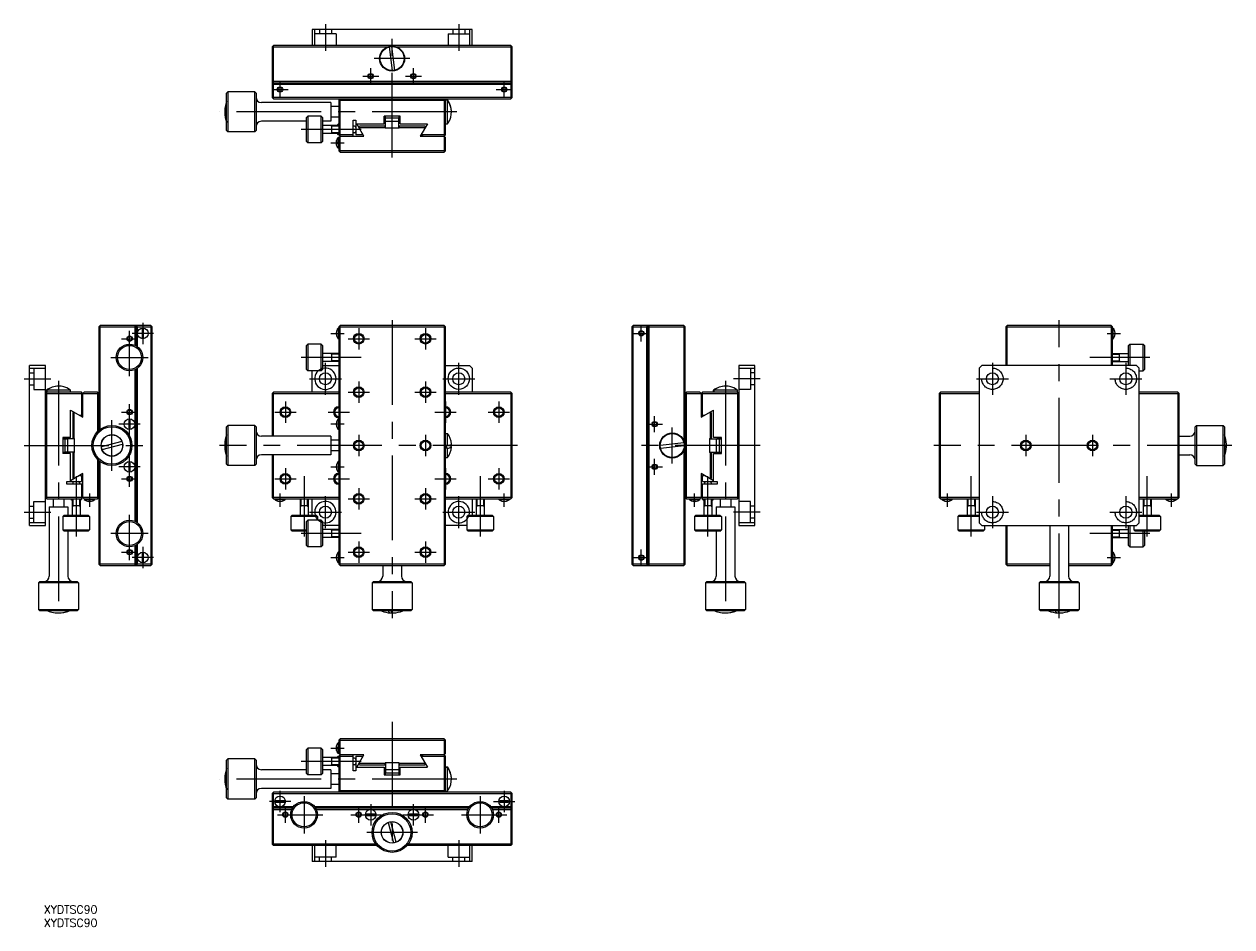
# Model space of a CAD drawing. Extents: x -138 to 315, y -25 to 314.
import ezdxf

# ---------------------------------------------------------------- set-up
doc = ezdxf.new("R2010")
doc.units = 0
doc.linetypes.add('CENTER', pattern=[50.8, 31.75, -6.35, 6.35, -6.35])
doc.linetypes.add('DASHED', pattern=[19.05, 12.7, -6.35])
doc.layers.get('0').update_dxf_attribs({"linetype": 'CONTINUOUS'})
doc.layers.add('CENTER', color=1, linetype='CENTER')
doc.styles.get("Standard").update_dxf_attribs({"font": 'txt.shx', "height": 3, "bigfont": 'bigfont.shx'})

msp = doc.modelspace()

# ---------------------------------------------------------------- linework, layer by layer
at = {"color": 7, "linetype": 'CONTINUOUS'}
for p, q in [((30, 311.8), (-30, 311.8)), ((-30, 311.8), (-30, 305.8)), ((-29, 305.8), (-29, 311.8)), ((29, 311.8), (29, 305.8)), ((30, 305.8), (30, 311.8)), ((-44.5, 305.8), (-45, 305.3)), ((-45, 305.3), (-1.65, 305.3)), ((-45, 305.3), (-45, 286.3)), ((44.5, 305.8), (-44.5, 305.8)), ((-44.5, 291.8), (-44.5, 305.8)), ((-1.04, 305.28), (0.05, 296.4)), ((1.04, 296.52), (-0.05, 305.4)), ((1.65, 305.3), (45, 305.3)), ((44.5, 305.8), (45, 305.3)), ((44.5, 305.8), (44.5, 291.8)), ((45, 286.3), (45, 305.3)), ((-45, 292.3), (-44.5, 291.8)), ((45, 292.3), (-45, 292.3)), ((-45, 291.8), (45, 291.8)), ((-44.5, 291.3), (-45, 291.8)), ((-44.5, 291.3), (44.5, 291.3)), ((-44.5, 285.8), (-44.5, 291.3)), ((44.5, 291.8), (45, 292.3)), ((44.5, 291.3), (45, 291.8)), ((44.5, 291.3), (44.5, 285.8)), ((-62, 287.9), (-61.5, 288.4)), ((-62, 273.9), (-62, 287.9)), ((-61.5, 288.4), (-61.5, 273.4)), ((-51.5, 288.4), (-61.5, 288.4)), ((-51.5, 273.4), (-51.5, 288.4)), ((-51, 287.9), (-51.5, 288.4)), ((-51, 287.9), (-51, 273.9)), ((-44.5, 285.8), (-45, 286.3)), ((45, 286.3), (-45, 286.3)), ((-44.5, 285.8), (44.5, 285.8)), ((-19.5, 285.8), (-20, 285.3)), ((-20, 285.3), (20, 285.3)), ((-20, 285.3), (-20, 272.3)), ((-19.5, 265.8), (-19.5, 285.8)), ((19.5, 285.8), (20, 285.3)), ((19.5, 285.8), (19.5, 265.8)), ((19.9, 285.4), (20.75, 285.4)), ((20, 272.3), (20, 285.3)), ((20.25, 285.4), (20.25, 285.28)), ((20.75, 285.28), (20.25, 285.28)), ((20.75, 276.4), (20.75, 285.28)), ((44.5, 285.8), (45, 286.3)), ((-23, 284.4), (-49, 284.4)), ((-23, 284.4), (-23, 277.4)), ((-20, 282.9), (-23, 282.9)), ((-32.06, 277.4), (-49, 277.4)), ((-32.06, 278.8), (-31.56, 279.3)), ((-32.06, 269.8), (-32.06, 278.8)), ((-31.56, 279.3), (-31.56, 269.3)), ((-26.56, 279.3), (-31.56, 279.3)), ((-26.56, 269.3), (-26.56, 279.3)), ((-26.06, 278.8), (-26.56, 279.3)), ((-26.06, 278.8), (-26.06, 269.8)), ((-23, 277.4), (-26.06, 277.4)), ((-20, 278.9), (-23, 278.9)), ((-20.24, 276.3), (-20.24, 275.8)), ((-20, 276.3), (-20.24, 276.3)), ((-14.56, 271.8), (-14.56, 277.8)), ((-14.56, 277.8), (-13.56, 277.8)), ((-13.56, 277.8), (-13.56, 272.3)), ((-13.21, 276.4), (-3, 276.4)), ((-10.56, 271.8), (-13.21, 276.4)), ((-3, 276.4), (-3, 279.3)), ((3, 279.3), (-3, 279.3)), ((-2.75, 277.9), (-3, 277.9)), ((-2.75, 279.3), (-2.75, 277.8)), ((-2.75, 277.8), (-2.55, 277.6)), ((-2.55, 279.3), (-2.55, 277.6)), ((-2.5, 277.6), (-2.55, 277.6)), ((-2.5, 274.9), (-2.5, 278.6)), ((2.5, 278.6), (-2.5, 278.6)), ((-2.5, 277.4), (2.5, 277.4)), ((2.5, 274.9), (2.5, 278.6)), ((2.55, 277.6), (2.5, 277.6)), ((2.55, 279.3), (2.55, 277.6)), ((2.75, 277.8), (2.55, 277.6)), ((2.75, 279.3), (2.75, 277.8)), ((3, 278.9), (2.75, 278.9)), ((3, 276.4), (3, 279.3)), ((3, 276.4), (13.21, 276.4)), ((13.21, 276.4), (10.56, 271.8)), ((20, 276.4), (20.75, 276.4)), ((-62, 273.9), (-61.5, 273.4)), ((-51.5, 273.4), (-61.5, 273.4)), ((-51, 273.9), (-51.5, 273.4)), ((-20, 275.8), (-26.06, 275.8)), ((-20, 272.8), (-26.06, 272.8)), ((-22.56, 272.8), (-22.56, 275.8)), ((-20.24, 272.8), (-20.24, 272.3)), ((-14.56, 272.3), (-20.24, 272.3)), ((-20, 272.3), (-19.5, 271.8)), ((-19.5, 271.8), (-20, 271.3)), ((-19.5, 271.8), (-10.56, 271.8)), ((-14.06, 275.55), (-14.56, 275.55)), ((-14.06, 273.05), (-14.56, 273.05)), ((-11.2, 272.3), (-13.56, 272.3)), ((-12.5, 275.17), (-12.25, 275.6)), ((-12.46, 275.1), (-2.6, 275.1)), ((-2.6, 275.6), (-12.25, 275.6)), ((-11.2, 272.92), (-11.2, 272.3)), ((-2.6, 274.9), (-2.6, 275.6)), ((-2.6, 274.9), (2.6, 274.9)), ((2.6, 275.6), (2.6, 274.9)), ((12.25, 275.6), (2.6, 275.6)), ((2.6, 275.1), (12.46, 275.1)), ((10.56, 271.8), (19.5, 271.8)), ((11.2, 272.3), (11.2, 272.92)), ((20, 272.3), (11.2, 272.3)), ((11.7, 271.8), (11.2, 272.3)), ((12.25, 275.6), (12.5, 275.17)), ((20, 272.3), (19.5, 271.8)), ((20, 271.3), (19.5, 271.8)), ((-32.06, 269.8), (-31.56, 269.3)), ((-26.56, 269.3), (-31.56, 269.3)), ((-26.06, 269.8), (-26.56, 269.3)), ((-20.5, 269.55), (-20.99, 269.55)), ((-20.99, 269.05), (-20.5, 269.05)), ((-20.5, 269.05), (-20.5, 269.55)), ((-20.24, 271.3), (-20.24, 267.3)), ((-20, 271.3), (-20.24, 271.3)), ((-20, 267.3), (-20.24, 267.3)), ((-20, 271.3), (-20, 266.3)), ((20, 266.3), (20, 271.3)), ((20, 266.3), (-20, 266.3)), ((-19.5, 265.8), (-20, 266.3)), ((-19.5, 265.8), (19.5, 265.8)), ((20, 266.3), (19.5, 265.8)), ((-109.9, 200.4), (-109.4, 200.9)), ((-109.9, 200.4), (-109.9, 161.58)), ((-109.9, 200.4), (-95.9, 200.4)), ((-109.4, 161.97), (-109.4, 200.9)), ((-90.4, 200.9), (-109.4, 200.9)), ((-95.9, 200.4), (-96.4, 200.9)), ((-96.4, 200.9), (-96.4, 193.48)), ((-95.9, 193.23), (-95.9, 200.9)), ((-95.9, 200.9), (-95.4, 200.4)), ((-95.4, 200.4), (-89.9, 200.4)), ((-95.4, 192.9), (-95.4, 200.4)), ((-93.65, 199.54), (-93.65, 196.26)), ((-93.15, 196.26), (-93.15, 199.54)), ((-90.4, 200.9), (-89.9, 200.4)), ((-90.4, 200.9), (-90.4, 110.9)), ((-89.9, 111.4), (-89.9, 200.4)), ((-20.5, 199.54), (-20.5, 199.56)), ((-20.24, 199.9), (-20.24, 195.9)), ((-20, 199.9), (-20.24, 199.9)), ((-19.5, 200.9), (-20, 200.4)), ((-20, 200.4), (20, 200.4)), ((-20, 200.4), (-20, 111.4)), ((19.5, 200.9), (-19.5, 200.9)), ((-19.5, 110.9), (-19.5, 200.9)), ((20, 200.4), (19.5, 200.9)), ((19.5, 200.9), (19.5, 110.9)), ((20, 111.4), (20, 200.4)), ((89.9, 200.4), (90.4, 200.9)), ((89.9, 200.4), (89.9, 111.4)), ((89.9, 200.4), (95.4, 200.4)), ((109.4, 200.9), (90.4, 200.9)), ((90.4, 110.9), (90.4, 200.9)), ((95.4, 200.4), (95.9, 200.9)), ((95.4, 200.4), (95.4, 111.4)), ((96.4, 200.9), (95.9, 200.4)), ((95.9, 200.9), (95.9, 110.9)), ((95.9, 200.4), (109.9, 200.4)), ((96.4, 110.9), (96.4, 200.9)), ((109.9, 200.4), (109.4, 200.9)), ((109.4, 200.9), (109.4, 157.55)), ((109.9, 111.4), (109.9, 200.4)), ((230.5, 200.9), (230, 200.4)), ((230, 200.4), (230, 185.9)), ((230, 200.4), (270, 200.4)), ((230.5, 185.9), (230.5, 200.9)), ((269.5, 200.9), (230.5, 200.9)), ((269.5, 200.9), (269.5, 185.9)), ((270, 200.4), (269.5, 200.9)), ((270, 185.9), (270, 200.4)), ((270, 199.9), (270.24, 199.9)), ((270.24, 195.9), (270.24, 199.9)), ((270.5, 199.56), (270.5, 199.54)), ((-20.5, 196.24), (-20.5, 196.26)), ((-20, 195.9), (-20.24, 195.9)), ((270, 195.9), (270.24, 195.9)), ((270.5, 196.26), (270.5, 196.24)), ((-32.06, 193.4), (-31.56, 193.9)), ((-32.06, 184.4), (-32.06, 193.4)), ((-31.56, 193.9), (-31.56, 183.9)), ((-26.56, 193.9), (-31.56, 193.9)), ((-26.56, 183.9), (-26.56, 193.9)), ((-26.06, 193.4), (-26.56, 193.9)), ((-26.06, 193.4), (-26.06, 184.4)), ((-20, 190.4), (-26.06, 190.4)), ((-22.56, 187.4), (-22.56, 190.4)), ((270, 190.4), (276.06, 190.4)), ((272.56, 190.4), (272.56, 187.4)), ((276.06, 193.4), (276.56, 193.9)), ((276.06, 185.9), (276.06, 193.4)), ((276.56, 193.9), (276.56, 185.9)), ((276.56, 193.9), (281.56, 193.9)), ((281.56, 183.9), (281.56, 193.9)), ((282.06, 193.4), (281.56, 193.9)), ((282.06, 193.4), (282.06, 184.4)), ((-129.9, 185.9), (-135.9, 185.9)), ((-135.9, 125.9), (-135.9, 185.9)), ((-129.9, 125.9), (-129.9, 185.9)), ((-20, 187.4), (-26.06, 187.4)), ((-26.06, 185.9), (-20, 185.9)), ((20, 185.9), (29, 185.9)), ((29, 185.9), (30, 184.9)), ((135.9, 185.9), (129.9, 185.9)), ((129.9, 185.9), (129.9, 125.9)), ((135.9, 125.9), (135.9, 185.9)), ((220, 184.9), (221, 185.9)), ((279, 185.9), (221, 185.9)), ((270, 187.4), (276.06, 187.4)), ((279, 185.9), (280, 184.9)), ((-135.9, 184.9), (-129.9, 184.9)), ((-96.4, 184.32), (-96.4, 127.48)), ((-95.9, 127.23), (-95.9, 184.57)), ((-95.4, 126.9), (-95.4, 184.9)), ((-32.06, 184.4), (-31.56, 183.9)), ((-26.56, 183.9), (-31.56, 183.9)), ((-30, 175.9), (-30, 183.9)), ((-26.06, 184.4), (-26.56, 183.9)), ((30, 184.9), (30, 175.9)), ((129.9, 184.9), (135.9, 184.9)), ((220, 184.9), (220, 126.9)), ((280, 126.9), (280, 184.9)), ((280, 183.9), (281.56, 183.9)), ((282.06, 184.4), (281.56, 183.9)), ((-129.5, 175.8), (-129.5, 176.65)), ((-120.5, 176.65), (-129.38, 176.65)), ((-129.38, 176.65), (-129.38, 176.15)), ((-120.5, 175.9), (-120.5, 176.65)), ((120.5, 175.9), (120.5, 176.65)), ((129.5, 176.65), (120.62, 176.65)), ((120.62, 176.65), (120.62, 176.15)), ((129.5, 175.8), (129.5, 176.65)), ((-129.9, 175.4), (-129.4, 175.9)), ((-129.9, 175.4), (-115.9, 175.4)), ((-129.5, 176.15), (-129.38, 176.15)), ((-129.4, 135.9), (-129.4, 175.9)), ((-116.4, 175.9), (-129.4, 175.9)), ((-116.4, 175.9), (-116.4, 167.1)), ((-116.4, 175.9), (-115.9, 175.4)), ((-115.4, 175.9), (-115.9, 175.4)), ((-115.9, 175.4), (-109.9, 175.4)), ((-115.9, 166.46), (-115.9, 175.4)), ((-110.4, 175.9), (-115.4, 175.9)), ((-110.4, 175.9), (-110.4, 161.1)), ((-109.9, 175.4), (-110.4, 175.9)), ((-44.5, 175.9), (-45, 175.4)), ((-45, 175.4), (-45, 159.4)), ((-45, 175.4), (-20, 175.4)), ((-44.5, 159.4), (-44.5, 175.9)), ((-20, 175.9), (-44.5, 175.9)), ((44.5, 175.9), (20, 175.9)), ((20, 175.4), (45, 175.4)), ((45, 175.4), (44.5, 175.9)), ((44.5, 175.9), (44.5, 135.9)), ((45, 136.4), (45, 175.4)), ((109.9, 175.4), (110.4, 175.9)), ((109.9, 175.4), (129.9, 175.4)), ((110.4, 135.9), (110.4, 175.9)), ((115.4, 175.9), (110.4, 175.9)), ((115.4, 175.9), (115.9, 175.4)), ((115.9, 175.4), (116.4, 175.9)), ((115.9, 175.4), (115.9, 166.46)), ((129.4, 175.9), (116.4, 175.9)), ((116.4, 167.1), (116.4, 175.9)), ((120.5, 176.15), (120.62, 176.15)), ((129.4, 175.9), (129.4, 135.9)), ((129.4, 175.9), (129.9, 175.4)), ((205.5, 175.9), (205, 175.4)), ((205, 175.4), (205, 136.4)), ((205, 175.4), (220, 175.4)), ((205.5, 135.9), (205.5, 175.9)), ((220, 175.9), (205.5, 175.9)), ((294.5, 175.9), (280, 175.9)), ((280, 175.4), (295, 175.4)), ((295, 175.4), (294.5, 175.9)), ((294.5, 175.9), (294.5, 135.9)), ((295, 136.4), (295, 175.4)), ((-120.5, 158.9), (-120.5, 169.11)), ((-120.5, 169.11), (-115.9, 166.46)), ((-119.7, 168.15), (-119.27, 168.4)), ((-119.7, 168.15), (-119.7, 158.5)), ((-119.2, 158.5), (-119.2, 168.36)), ((-115.9, 167.6), (-116.4, 167.1)), ((115.9, 166.46), (120.5, 169.11)), ((115.9, 167.6), (116.4, 167.1)), ((119.2, 168.36), (119.2, 158.5)), ((119.7, 168.15), (119.27, 168.4)), ((119.7, 158.5), (119.7, 168.15)), ((120.5, 158.9), (120.5, 169.11)), ((-116.4, 167.1), (-117.02, 167.1)), ((-98.65, 165.54), (-98.65, 162.26)), ((-98.15, 162.26), (-98.15, 165.54)), ((-62, 162.9), (-61.5, 163.4)), ((-61.5, 163.4), (-61.5, 148.4)), ((-51.5, 163.4), (-61.5, 163.4)), ((-51.5, 148.4), (-51.5, 163.4)), ((-51, 162.9), (-51.5, 163.4)), ((-20.5, 165.54), (-20.5, 165.56)), ((-20.24, 165.9), (-20.24, 161.9)), ((-20, 165.9), (-20.24, 165.9)), ((117.02, 167.1), (116.4, 167.1)), ((301, 162.9), (301.5, 163.4)), ((301.5, 163.4), (301.5, 148.4)), ((301.5, 163.4), (311.5, 163.4)), ((311.5, 148.4), (311.5, 163.4)), ((312, 162.9), (311.5, 163.4)), ((-123.4, 158.9), (-123.4, 152.9)), ((-120.5, 158.9), (-123.4, 158.9)), ((-123.4, 158.65), (-121.9, 158.65)), ((-123.4, 158.45), (-121.7, 158.45)), ((-123, 158.9), (-123, 158.65)), ((-121.9, 158.65), (-121.7, 158.45)), ((-121.7, 158.45), (-121.7, 158.4)), ((-119.7, 158.5), (-119, 158.5)), ((-119, 153.3), (-119, 158.5)), ((-62, 148.9), (-62, 162.9)), ((-51, 162.9), (-51, 148.9)), ((-23, 159.4), (-49, 159.4)), ((-23, 159.4), (-23, 152.4)), ((-20.5, 162.24), (-20.5, 162.26)), ((-20, 161.9), (-20.24, 161.9)), ((20, 160.4), (20.75, 160.4)), ((20.75, 155.85), (20.75, 160.4)), ((119, 158.5), (119.7, 158.5)), ((119, 158.5), (119, 153.3)), ((123.4, 158.9), (120.5, 158.9)), ((121.9, 158.65), (121.7, 158.45)), ((121.7, 158.45), (123.4, 158.45)), ((121.7, 158.45), (121.7, 158.4)), ((121.9, 158.65), (123.4, 158.65)), ((123, 158.9), (123, 158.65)), ((123.4, 152.9), (123.4, 158.9)), ((295, 159.4), (299, 159.4)), ((301, 148.9), (301, 162.9)), ((312, 162.9), (312, 148.9)), ((-119, 158.4), (-122.7, 158.4)), ((-122.7, 158.4), (-122.7, 153.4)), ((-121.5, 153.4), (-121.5, 158.4)), ((-101.29, 157.4), (-108.96, 155.37)), ((-108.71, 154.4), (-101.04, 156.43)), ((-20, 157.9), (-23, 157.9)), ((-20, 153.9), (-23, 153.9)), ((20.25, 155.85), (20.25, 154.86)), ((20.25, 155.85), (20.75, 155.85)), ((20.75, 154.86), (20.25, 154.86)), ((20.75, 151.4), (20.75, 154.86)), ((109.38, 156.94), (100.5, 155.85)), ((100.62, 154.86), (109.5, 155.95)), ((109.4, 154.25), (109.4, 110.9)), ((119, 158.4), (122.7, 158.4)), ((121.5, 158.4), (121.5, 153.4)), ((122.7, 153.4), (122.7, 158.4)), ((-123.4, 153.35), (-121.7, 153.35)), ((-123.4, 153.15), (-121.9, 153.15)), ((-120.5, 152.9), (-123.4, 152.9)), ((-119, 153.4), (-122.7, 153.4)), ((-122, 153.15), (-122, 152.9)), ((-121.9, 153.15), (-121.7, 153.35)), ((-121.7, 153.4), (-121.7, 153.35)), ((-120.5, 142.69), (-120.5, 152.9)), ((-119, 153.3), (-119.7, 153.3)), ((-119.7, 153.3), (-119.7, 143.65)), ((-119.2, 143.44), (-119.2, 153.3)), ((-110.4, 150.7), (-110.4, 135.9)), ((-109.9, 150.22), (-109.9, 111.4)), ((-109.4, 110.9), (-109.4, 149.83)), ((-98.65, 149.54), (-98.65, 146.26)), ((-98.15, 146.26), (-98.15, 149.54)), ((-23, 152.4), (-49, 152.4)), ((-45, 152.4), (-45, 136.4)), ((-44.5, 135.9), (-44.5, 152.4)), ((-20.5, 149.54), (-20.5, 149.56)), ((-20.24, 149.9), (-20.24, 145.9)), ((-20, 149.9), (-20.24, 149.9)), ((20, 151.4), (20.75, 151.4)), ((119, 153.4), (122.7, 153.4)), ((119.7, 153.3), (119, 153.3)), ((119.2, 153.3), (119.2, 143.44)), ((119.7, 143.65), (119.7, 153.3)), ((120.5, 152.9), (123.4, 152.9)), ((120.5, 142.69), (120.5, 152.9)), ((121.7, 153.4), (121.7, 153.35)), ((121.7, 153.35), (123.4, 153.35)), ((121.9, 153.15), (121.7, 153.35)), ((121.9, 153.15), (123.4, 153.15)), ((122, 153.15), (122, 152.9)), ((295, 152.4), (299, 152.4)), ((-115.9, 145.34), (-120.5, 142.69)), ((-115.9, 136.4), (-115.9, 145.34)), ((-62, 148.9), (-61.5, 148.4)), ((-51.5, 148.4), (-61.5, 148.4)), ((-51, 148.9), (-51.5, 148.4)), ((-20.5, 146.24), (-20.5, 146.26)), ((-20, 145.9), (-20.24, 145.9)), ((115.9, 145.34), (115.9, 136.4)), ((120.5, 142.69), (115.9, 145.34)), ((301, 148.9), (301.5, 148.4)), ((301.5, 148.4), (311.5, 148.4)), ((312, 148.9), (311.5, 148.4)), ((-121.9, 141.34), (-121.9, 142.34)), ((-121.9, 142.34), (-116.4, 142.34)), ((-115.9, 141.34), (-121.9, 141.34)), ((-119.27, 143.4), (-119.7, 143.65)), ((-119.65, 141.84), (-119.65, 141.34)), ((-117.15, 141.84), (-117.15, 141.34)), ((-117.02, 144.7), (-116.4, 144.7)), ((-116.4, 144.7), (-116.4, 142.34)), ((-116.4, 141.34), (-116.4, 135.66)), ((121.9, 141.34), (115.9, 141.34)), ((116.4, 144.7), (117.02, 144.7)), ((116.4, 142.34), (116.4, 144.7)), ((116.4, 142.34), (121.9, 142.34)), ((116.4, 135.66), (116.4, 141.34)), ((117.15, 141.84), (117.15, 141.34)), ((119.7, 143.65), (119.27, 143.4)), ((119.65, 141.84), (119.65, 141.34)), ((121.9, 142.34), (121.9, 141.34)), ((-129.9, 136.4), (-129.4, 135.9)), ((-109.9, 136.4), (-129.9, 136.4)), ((-129.4, 135.9), (-116.4, 135.9)), ((-127, 135.9), (-127, 132.9)), ((-123, 135.9), (-123, 132.9)), ((-120.4, 135.9), (-120.4, 135.66)), ((-119.9, 135.9), (-119.9, 129.84)), ((-116.9, 135.9), (-116.9, 129.84)), ((-116.4, 135.9), (-115.9, 136.4)), ((-115.9, 136.4), (-115.4, 135.9)), ((-115.4, 135.9), (-110.4, 135.9)), ((-115.4, 135.9), (-115.4, 135.66)), ((-111.4, 135.9), (-111.4, 135.66)), ((-110.4, 135.9), (-109.9, 136.4)), ((-45, 136.4), (-44.5, 135.9)), ((-20, 136.4), (-45, 136.4)), ((-44.5, 135.9), (-20, 135.9)), ((-44, 135.9), (-44, 135.66)), ((-40, 135.9), (-40, 135.66)), ((-34.5, 135.9), (-34.5, 129.84)), ((-31.5, 135.9), (-31.5, 129.84)), ((-30, 129.84), (-30, 135.9)), ((45, 136.4), (20, 136.4)), ((20, 135.9), (44.5, 135.9)), ((30, 135.9), (30, 129.84)), ((31.5, 135.9), (31.5, 129.84)), ((34.5, 135.9), (34.5, 129.84)), ((40, 135.9), (40, 135.66)), ((44, 135.9), (44, 135.66)), ((44.5, 135.9), (45, 136.4)), ((129.9, 136.4), (109.9, 136.4)), ((110.4, 135.9), (109.9, 136.4)), ((110.4, 135.9), (115.4, 135.9)), ((111.4, 135.9), (111.4, 135.66)), ((115.9, 136.4), (115.4, 135.9)), ((115.4, 135.9), (115.4, 135.66)), ((116.4, 135.9), (115.9, 136.4)), ((116.4, 135.9), (129.4, 135.9)), ((116.9, 135.9), (116.9, 129.84)), ((119.9, 135.9), (119.9, 129.84)), ((120.4, 135.9), (120.4, 135.66)), ((123, 135.9), (123, 132.9)), ((127, 135.9), (127, 132.9)), ((129.4, 135.9), (129.9, 136.4)), ((205, 136.4), (205.5, 135.9)), ((220, 136.4), (205, 136.4)), ((205.5, 135.9), (220, 135.9)), ((206, 135.9), (206, 135.66)), ((210, 135.9), (210, 135.66)), ((215.5, 135.9), (215.5, 129.84)), ((218.5, 135.9), (218.5, 129.84)), ((295, 136.4), (280, 136.4)), ((280, 135.9), (294.5, 135.9)), ((281.5, 135.9), (281.5, 129.84)), ((284.5, 135.9), (284.5, 129.84)), ((290, 135.9), (290, 135.66)), ((294, 135.9), (294, 135.66)), ((294.5, 135.9), (295, 136.4)), ((-128.5, 132.9), (-121.5, 132.9)), ((-128.5, 132.9), (-128.5, 106.9)), ((-121.5, 132.9), (-121.5, 129.84)), ((-120.4, 135.66), (-119.9, 135.66)), ((-116.9, 133.34), (-119.9, 133.34)), ((-116.9, 135.66), (-116.4, 135.66)), ((-115.4, 135.66), (-111.4, 135.66)), ((-113.65, 135.4), (-113.65, 134.91)), ((-113.15, 135.4), (-113.65, 135.4)), ((-113.15, 134.91), (-113.15, 135.4)), ((-44, 135.66), (-40, 135.66)), ((-43.64, 135.4), (-43.66, 135.4)), ((-40.34, 135.4), (-40.36, 135.4)), ((-31.5, 133.34), (-34.5, 133.34)), ((34.5, 133.34), (31.5, 133.34)), ((40, 135.66), (44, 135.66)), ((40.36, 135.4), (40.34, 135.4)), ((43.66, 135.4), (43.64, 135.4)), ((111.4, 135.66), (115.4, 135.66)), ((113.15, 135.4), (113.15, 134.91)), ((113.65, 135.4), (113.15, 135.4)), ((113.65, 134.91), (113.65, 135.4)), ((116.4, 135.66), (116.9, 135.66)), ((119.9, 133.34), (116.9, 133.34)), ((119.9, 135.66), (120.4, 135.66)), ((121.5, 132.9), (128.5, 132.9)), ((121.5, 132.9), (121.5, 129.84)), ((128.5, 132.9), (128.5, 106.9)), ((206, 135.66), (210, 135.66)), ((206.36, 135.4), (206.34, 135.4)), ((209.66, 135.4), (209.64, 135.4)), ((218.5, 133.34), (215.5, 133.34)), ((284.5, 133.34), (281.5, 133.34)), ((290, 135.66), (294, 135.66)), ((290.36, 135.4), (290.34, 135.4)), ((293.66, 135.4), (293.64, 135.4)), ((-129.9, 126.9), (-135.9, 126.9)), ((-122.9, 129.84), (-123.4, 129.34)), ((-113.4, 129.34), (-123.4, 129.34)), ((-123.4, 129.34), (-123.4, 124.34)), ((-122.9, 129.84), (-113.9, 129.84)), ((-113.9, 129.84), (-113.4, 129.34)), ((-113.4, 129.34), (-113.4, 124.34)), ((-37.5, 129.84), (-38, 129.34)), ((-28, 129.34), (-38, 129.34)), ((-38, 129.34), (-38, 124.34)), ((-37.5, 129.84), (-28.5, 129.84)), ((-32.06, 127.4), (-31.56, 127.9)), ((-32.06, 118.4), (-32.06, 127.4)), ((-31.56, 127.9), (-31.56, 117.9)), ((-26.56, 127.9), (-31.56, 127.9)), ((-28.5, 129.84), (-28, 129.34)), ((-28, 129.34), (-28, 127.9)), ((-26.56, 117.9), (-26.56, 127.9)), ((-26.06, 127.4), (-26.56, 127.9)), ((-26.06, 127.4), (-26.06, 118.4)), ((28.5, 129.84), (28, 129.34)), ((38, 129.34), (28, 129.34)), ((28, 129.34), (28, 124.34)), ((28.5, 129.84), (37.5, 129.84)), ((37.5, 129.84), (38, 129.34)), ((38, 129.34), (38, 124.34)), ((113.9, 129.84), (113.4, 129.34)), ((123.4, 129.34), (113.4, 129.34)), ((113.4, 129.34), (113.4, 124.34)), ((113.9, 129.84), (122.9, 129.84)), ((122.9, 129.84), (123.4, 129.34)), ((123.4, 129.34), (123.4, 124.34)), ((135.9, 126.9), (129.9, 126.9)), ((212.5, 129.84), (212, 129.34)), ((220, 129.34), (212, 129.34)), ((212, 129.34), (212, 124.34)), ((212.5, 129.84), (220, 129.84)), ((221, 125.9), (220, 126.9)), ((280, 126.9), (279, 125.9)), ((280, 129.84), (287.5, 129.84)), ((288, 129.34), (280, 129.34)), ((287.5, 129.84), (288, 129.34)), ((288, 129.34), (288, 124.34)), ((-135.9, 125.9), (-129.9, 125.9)), ((-123.4, 124.34), (-113.4, 124.34)), ((-122.9, 123.84), (-123.4, 124.34)), ((-113.9, 123.84), (-122.9, 123.84)), ((-121.5, 123.84), (-121.5, 106.9)), ((-113.9, 123.84), (-113.4, 124.34)), ((-38, 124.34), (-32.06, 124.34)), ((-37.5, 123.84), (-38, 124.34)), ((-32.06, 123.84), (-37.5, 123.84)), ((-20, 125.9), (-26.06, 125.9)), ((-20, 124.4), (-26.06, 124.4)), ((-22.56, 121.4), (-22.56, 124.4)), ((28, 125.9), (20, 125.9)), ((28, 124.34), (38, 124.34)), ((28.5, 123.84), (28, 124.34)), ((37.5, 123.84), (28.5, 123.84)), ((37.5, 123.84), (38, 124.34)), ((113.4, 124.34), (123.4, 124.34)), ((113.9, 123.84), (113.4, 124.34)), ((122.9, 123.84), (113.9, 123.84)), ((121.5, 123.84), (121.5, 106.9)), ((122.9, 123.84), (123.4, 124.34)), ((129.9, 125.9), (135.9, 125.9)), ((212, 124.34), (222, 124.34)), ((212.5, 123.84), (212, 124.34)), ((221.5, 123.84), (212.5, 123.84)), ((221, 125.9), (279, 125.9)), ((221.5, 123.84), (222, 124.34)), ((222, 125.9), (222, 124.34)), ((230, 125.9), (230, 111.4)), ((230.5, 110.9), (230.5, 125.9)), ((246.5, 125.9), (246.5, 106.9)), ((253.5, 125.9), (253.5, 106.9)), ((269.5, 125.9), (269.5, 110.9)), ((270, 111.4), (270, 125.9)), ((270, 124.4), (276.06, 124.4)), ((272.56, 124.4), (272.56, 121.4)), ((276.06, 118.4), (276.06, 125.9)), ((276.56, 125.9), (276.56, 117.9)), ((278, 125.9), (278, 124.34)), ((278, 124.34), (288, 124.34)), ((278.5, 123.84), (278, 124.34)), ((287.5, 123.84), (278.5, 123.84)), ((281.56, 117.9), (281.56, 123.84)), ((282.06, 123.84), (282.06, 118.4)), ((287.5, 123.84), (288, 124.34)), ((-96.4, 118.32), (-96.4, 110.9)), ((-95.9, 110.9), (-95.9, 118.57)), ((-95.4, 111.4), (-95.4, 118.9)), ((-32.06, 118.4), (-31.56, 117.9)), ((-26.56, 117.9), (-31.56, 117.9)), ((-26.06, 118.4), (-26.56, 117.9)), ((-20, 121.4), (-26.06, 121.4)), ((270, 121.4), (276.06, 121.4)), ((276.06, 118.4), (276.56, 117.9)), ((276.56, 117.9), (281.56, 117.9)), ((282.06, 118.4), (281.56, 117.9)), ((-93.65, 115.54), (-93.65, 112.26)), ((-93.15, 112.26), (-93.15, 115.54)), ((-20.5, 115.54), (-20.5, 115.56)), ((-20.24, 115.9), (-20.24, 111.9)), ((-20, 115.9), (-20.24, 115.9)), ((270, 115.9), (270.24, 115.9)), ((270.24, 111.9), (270.24, 115.9)), ((270.5, 115.56), (270.5, 115.54)), ((-109.4, 110.9), (-109.9, 111.4)), ((-95.9, 111.4), (-109.9, 111.4)), ((-109.4, 110.9), (-90.4, 110.9)), ((-96.4, 110.9), (-95.9, 111.4)), ((-95.9, 110.9), (-95.4, 111.4)), ((-89.9, 111.4), (-95.4, 111.4)), ((-90.4, 110.9), (-89.9, 111.4)), ((-20.5, 112.24), (-20.5, 112.26)), ((-20, 111.9), (-20.24, 111.9)), ((20, 111.4), (-20, 111.4)), ((-20, 111.4), (-19.5, 110.9)), ((-19.5, 110.9), (19.5, 110.9)), ((-3.5, 110.9), (-3.5, 106.9)), ((3.5, 110.9), (3.5, 106.9)), ((19.5, 110.9), (20, 111.4)), ((89.9, 111.4), (90.4, 110.9)), ((95.4, 111.4), (89.9, 111.4)), ((90.4, 110.9), (109.4, 110.9)), ((95.4, 111.4), (95.9, 110.9)), ((109.9, 111.4), (95.9, 111.4)), ((95.9, 111.4), (96.4, 110.9)), ((109.9, 111.4), (109.4, 110.9)), ((246.5, 111.4), (230, 111.4)), ((230, 111.4), (230.5, 110.9)), ((230.5, 110.9), (246.5, 110.9)), ((270, 111.4), (253.5, 111.4)), ((253.5, 110.9), (269.5, 110.9)), ((269.5, 110.9), (270, 111.4)), ((270, 111.9), (270.24, 111.9)), ((270.5, 112.26), (270.5, 112.24)), ((-132, 104.9), (-132.5, 104.4)), ((-117.5, 104.4), (-132.5, 104.4)), ((-132.5, 104.4), (-132.5, 94.4)), ((-132, 104.9), (-118, 104.9)), ((-118, 104.9), (-117.5, 104.4)), ((-117.5, 104.4), (-117.5, 94.4)), ((-7, 104.9), (-7.5, 104.4)), ((7.5, 104.4), (-7.5, 104.4)), ((-7.5, 104.4), (-7.5, 94.4)), ((-7, 104.9), (7, 104.9)), ((7, 104.9), (7.5, 104.4)), ((7.5, 104.4), (7.5, 94.4)), ((118, 104.9), (117.5, 104.4)), ((132.5, 104.4), (117.5, 104.4)), ((117.5, 104.4), (117.5, 94.4)), ((118, 104.9), (132, 104.9)), ((132, 104.9), (132.5, 104.4)), ((132.5, 104.4), (132.5, 94.4)), ((243, 104.9), (242.5, 104.4)), ((257.5, 104.4), (242.5, 104.4)), ((242.5, 104.4), (242.5, 94.4)), ((243, 104.9), (257, 104.9)), ((257, 104.9), (257.5, 104.4)), ((257.5, 104.4), (257.5, 94.4)), ((-132.5, 94.4), (-117.5, 94.4)), ((-132, 93.9), (-132.5, 94.4)), ((-118, 93.9), (-132, 93.9)), ((-118, 93.9), (-117.5, 94.4)), ((-7.5, 94.4), (7.5, 94.4)), ((-7, 93.9), (-7.5, 94.4)), ((7, 93.9), (-7, 93.9)), ((7, 93.9), (7.5, 94.4)), ((117.5, 94.4), (132.5, 94.4)), ((118, 93.9), (117.5, 94.4)), ((132, 93.9), (118, 93.9)), ((132, 93.9), (132.5, 94.4)), ((242.5, 94.4), (257.5, 94.4)), ((243, 93.9), (242.5, 94.4)), ((257, 93.9), (243, 93.9)), ((257, 93.9), (257.5, 94.4)), ((-20, 45.5), (-19.5, 46)), ((-20, 45.5), (20, 45.5)), ((-20, 45.5), (-20, 40.5)), ((-19.5, 26), (-19.5, 46)), ((19.5, 46), (-19.5, 46)), ((19.5, 46), (20, 45.5)), ((19.5, 46), (19.5, 40)), ((20, 40.5), (20, 45.5)), ((-32.06, 42), (-31.56, 42.5)), ((-32.06, 33), (-32.06, 42)), ((-31.56, 42.5), (-31.56, 32.5)), ((-26.56, 42.5), (-31.56, 42.5)), ((-26.56, 32.5), (-26.56, 42.5)), ((-26.06, 42), (-26.56, 42.5)), ((-26.06, 42), (-26.06, 33)), ((-20.5, 42.75), (-20.99, 42.75)), ((-20.99, 42.25), (-20.5, 42.25)), ((-20.5, 42.25), (-20.5, 42.75)), ((-20.24, 44.5), (-20.24, 40.5)), ((-20, 44.5), (-20.24, 44.5)), ((-62, 37.9), (-61.5, 38.4)), ((-62, 23.9), (-62, 37.9)), ((-61.5, 38.4), (-61.5, 23.4)), ((-51.5, 38.4), (-61.5, 38.4)), ((-51.5, 23.4), (-51.5, 38.4)), ((-51, 37.9), (-51.5, 38.4)), ((-51, 37.9), (-51, 23.9)), ((-20, 39), (-26.06, 39)), ((-22.56, 36), (-22.56, 39)), ((-20, 40.5), (-20.24, 40.5)), ((-20.24, 39.5), (-14.56, 39.5)), ((-20.24, 39.5), (-20.24, 39)), ((-19.5, 40), (-20, 40.5)), ((-20, 39.5), (-19.5, 40)), ((-20, 39.5), (-20, 26.5)), ((-10.56, 40), (-19.5, 40)), ((-14.56, 34), (-14.56, 40)), ((-14.06, 38.75), (-14.56, 38.75)), ((-14.06, 36.25), (-14.56, 36.25)), ((-13.56, 39.5), (-11.2, 39.5)), ((-13.56, 39.5), (-13.56, 34)), ((-13.21, 35.4), (-10.56, 40)), ((-12.25, 36.2), (-12.5, 36.63)), ((-2.6, 36.7), (-12.46, 36.7)), ((-11.2, 39.5), (-11.2, 38.88)), ((-2.6, 36.2), (-2.6, 36.9)), ((2.6, 36.9), (-2.6, 36.9)), ((-2.5, 36.9), (-2.5, 33.2)), ((2.5, 36.9), (2.5, 33.2)), ((2.6, 36.9), (2.6, 36.2)), ((12.46, 36.7), (2.6, 36.7)), ((10.56, 40), (13.21, 35.4)), ((19.5, 40), (10.56, 40)), ((11.7, 40), (11.2, 39.5)), ((11.2, 39.5), (20, 39.5)), ((11.2, 38.88), (11.2, 39.5)), ((12.25, 36.2), (12.5, 36.63)), ((20, 40.5), (19.5, 40)), ((19.5, 40), (19.5, 26)), ((19.5, 40), (20, 39.5)), ((20, 26.5), (20, 39.5)), ((-32.06, 34.4), (-49, 34.4)), ((-32.06, 33), (-31.56, 32.5)), ((-26.56, 32.5), (-31.56, 32.5)), ((-26.06, 33), (-26.56, 32.5)), ((-20, 36), (-26.06, 36)), ((-23, 34.4), (-26.06, 34.4)), ((-23, 34.4), (-23, 27.4)), ((-20, 32.9), (-23, 32.9)), ((-20.24, 36), (-20.24, 35.5)), ((-20, 35.5), (-20.24, 35.5)), ((-13.56, 34), (-14.56, 34)), ((-13.21, 35.4), (-3, 35.4)), ((-12.25, 36.2), (-2.6, 36.2)), ((-3, 35.4), (-3, 32.5)), ((-2.75, 33.9), (-3, 33.9)), ((-3, 32.5), (3, 32.5)), ((-2.75, 34), (-2.55, 34.2)), ((-2.75, 34), (-2.75, 32.5)), ((-2.55, 34.2), (-2.55, 32.5)), ((-2.5, 34.2), (-2.55, 34.2)), ((2.5, 34.4), (-2.5, 34.4)), ((-2.5, 33.2), (2.5, 33.2)), ((2.55, 34.2), (2.5, 34.2)), ((2.55, 34.2), (2.55, 32.5)), ((2.75, 34), (2.55, 34.2)), ((2.6, 36.2), (12.25, 36.2)), ((2.75, 34), (2.75, 32.5)), ((3, 32.9), (2.75, 32.9)), ((3, 32.5), (3, 35.4)), ((3, 35.4), (13.21, 35.4)), ((20, 35.4), (20.75, 35.4)), ((20.25, 35.4), (20.25, 35.28)), ((20.75, 35.28), (20.25, 35.28)), ((20.75, 26.4), (20.75, 35.28)), ((-23, 27.4), (-49, 27.4)), ((-20, 28.9), (-23, 28.9)), ((-62, 23.9), (-61.5, 23.4)), ((-51.5, 23.4), (-61.5, 23.4)), ((-51, 23.9), (-51.5, 23.4)), ((-45, 25.5), (-44.5, 26)), ((-45, 25.5), (-45, 6.5)), ((-45, 25.5), (45, 25.5)), ((44.5, 26), (-44.5, 26)), ((-44.5, 20.5), (-44.5, 26)), ((-40.36, 22.75), (-43.64, 22.75)), ((20, 26.5), (-20, 26.5)), ((-19.5, 26), (-20, 26.5)), ((20, 26.5), (19.5, 26)), ((19.9, 26.4), (20.75, 26.4)), ((43.64, 22.75), (40.36, 22.75)), ((45, 25.5), (44.5, 26)), ((44.5, 26), (44.5, 20.5)), ((45, 6.5), (45, 25.5)), ((-45, 20), (-44.5, 20.5)), ((-44.5, 20), (-45, 19.5)), ((-37.33, 20), (-45, 20)), ((-45, 19.5), (-37.58, 19.5)), ((-37, 20.5), (-44.5, 20.5)), ((-44.5, 6), (-44.5, 20)), ((-43.64, 22.25), (-40.36, 22.25)), ((29, 20.5), (-29, 20.5)), ((28.67, 20), (-28.67, 20)), ((-28.42, 19.5), (28.42, 19.5)), ((44.5, 20.5), (37, 20.5)), ((45, 20), (37.33, 20)), ((37.58, 19.5), (45, 19.5)), ((40.36, 22.25), (43.64, 22.25)), ((45, 20), (44.5, 20.5)), ((44.5, 20), (44.5, 6)), ((45, 19.5), (44.5, 20)), ((-6.36, 17.75), (-9.64, 17.75)), ((-9.64, 17.25), (-6.36, 17.25)), ((-1.5, 14.61), (0.53, 6.94)), ((1.5, 7.19), (-0.53, 14.86)), ((9.64, 17.75), (6.36, 17.75)), ((6.36, 17.25), (9.64, 17.25)), ((-6.07, 6.5), (-45, 6.5)), ((-44.5, 6), (-45, 6.5)), ((-5.68, 6), (-44.5, 6)), ((-30, 6), (-30, 0)), ((-29, 0), (-29, 6)), ((44.5, 6), (5.68, 6)), ((45, 6.5), (6.07, 6.5)), ((29, 6), (29, 0)), ((30, 0), (30, 6)), ((45, 6.5), (44.5, 6)), ((30, 0), (-30, 0))]:
    msp.add_line(p, q, dxfattribs=at)
at = {"color": 3, "linetype": 'DASHED'}
for p, q in [((-21, 310.2), (-29, 310.2)), ((-27.25, 311.8), (-27.25, 310.2)), ((-22.75, 311.8), (-22.75, 310.2)), ((-21, 310.2), (-21, 305.8)), ((21, 310.2), (21, 305.8)), ((21, 310.2), (29, 310.2)), ((22.75, 311.8), (22.75, 310.2)), ((27.25, 311.8), (27.25, 310.2)), ((-135.9, 183.15), (-134.3, 183.15)), ((-134.3, 184.9), (-134.3, 176.9)), ((134.3, 184.9), (134.3, 176.9)), ((135.9, 183.15), (134.3, 183.15)), ((-135.9, 178.65), (-134.3, 178.65)), ((-134.3, 176.9), (-129.9, 176.9)), ((134.3, 176.9), (129.9, 176.9)), ((135.9, 178.65), (134.3, 178.65)), ((-135.9, 133.15), (-134.3, 133.15)), ((-134.3, 134.9), (-129.9, 134.9)), ((-134.3, 126.9), (-134.3, 134.9)), ((134.3, 134.9), (129.9, 134.9)), ((134.3, 126.9), (134.3, 134.9)), ((135.9, 133.15), (134.3, 133.15)), ((-135.9, 128.65), (-134.3, 128.65)), ((135.9, 128.65), (134.3, 128.65)), ((-21, 1.6), (-21, 6)), ((21, 1.6), (21, 6)), ((-21, 1.6), (-29, 1.6)), ((-27.25, 0), (-27.25, 1.6)), ((-22.75, 0), (-22.75, 1.6)), ((21, 1.6), (29, 1.6)), ((22.75, 0), (22.75, 1.6)), ((27.25, 0), (27.25, 1.6))]:
    msp.add_line(p, q, dxfattribs=at)
at = {"color": 3, "linetype": 'CONTINUOUS'}
for p, q in [((-22.56, 275.53), (-23.03, 275.8)), ((-22.56, 273.07), (-23.03, 272.8)), ((-20, 275.53), (-22.56, 275.53)), ((-20, 273.07), (-22.56, 273.07)), ((-22.56, 190.13), (-23.03, 190.4)), ((-20, 190.13), (-22.56, 190.13)), ((270, 190.13), (272.56, 190.13)), ((272.56, 190.13), (273.03, 190.4)), ((-22.56, 187.67), (-23.03, 187.4)), ((-20, 187.67), (-22.56, 187.67)), ((270, 187.67), (272.56, 187.67)), ((272.56, 187.67), (273.03, 187.4)), ((-119.63, 135.9), (-119.63, 133.34)), ((-117.17, 135.9), (-117.17, 133.34)), ((-34.23, 135.9), (-34.23, 133.34)), ((-31.77, 135.9), (-31.77, 133.34)), ((31.77, 135.9), (31.77, 133.34)), ((34.23, 135.9), (34.23, 133.34)), ((117.17, 135.9), (117.17, 133.34)), ((119.63, 135.9), (119.63, 133.34)), ((215.77, 135.9), (215.77, 133.34)), ((218.23, 135.9), (218.23, 133.34)), ((281.77, 135.9), (281.77, 133.34)), ((284.23, 135.9), (284.23, 133.34)), ((-119.63, 133.34), (-119.9, 132.87)), ((-117.17, 133.34), (-116.9, 132.87)), ((-34.23, 133.34), (-34.5, 132.87)), ((-31.77, 133.34), (-31.5, 132.87)), ((31.77, 133.34), (31.5, 132.87)), ((34.23, 133.34), (34.5, 132.87)), ((117.17, 133.34), (116.9, 132.87)), ((119.63, 133.34), (119.9, 132.87)), ((215.77, 133.34), (215.5, 132.87)), ((218.23, 133.34), (218.5, 132.87)), ((281.77, 133.34), (281.5, 132.87)), ((284.23, 133.34), (284.5, 132.87)), ((-22.56, 124.13), (-23.03, 124.4)), ((-20, 124.13), (-22.56, 124.13)), ((270, 124.13), (272.56, 124.13)), ((272.56, 124.13), (273.03, 124.4)), ((-22.56, 121.67), (-23.03, 121.4)), ((-20, 121.67), (-22.56, 121.67)), ((270, 121.67), (272.56, 121.67)), ((272.56, 121.67), (273.03, 121.4)), ((-22.56, 38.73), (-23.03, 39)), ((-22.56, 36.27), (-23.03, 36)), ((-20, 38.73), (-22.56, 38.73)), ((-20, 36.27), (-22.56, 36.27))]:
    msp.add_line(p, q, dxfattribs=at)
at = {"color": 7, "linetype": 'CONTINUOUS'}
for centre, radius in [((0, 300.9), 4.7), ((0, 300.9), 4.5), ((-8, 294.3), 0.783), ((8, 294.3), 0.783), ((-42, 289.3), 0.783), ((42, 289.3), 0.783), ((-93.4, 197.9), 2), ((-98.4, 195.9), 0.783), ((-12.5, 195.9), 1.62), ((12.5, 195.9), 1.62), ((93.4, 197.9), 0.783), ((-98.4, 188.9), 5), ((-98.4, 188.9), 4.5), ((-25, 180.9), 2.25), ((25, 180.9), 4), ((25, 180.9), 2.25), ((225, 180.9), 2.25), ((275, 180.9), 2.25), ((-12.5, 175.9), 1.62), ((12.5, 175.9), 1.62), ((-98.4, 168.4), 0.783), ((-40, 168.4), 1.62), ((40, 168.4), 1.62), ((-105, 155.9), 7.5), ((-98.4, 163.9), 2), ((98.4, 163.9), 0.783), ((-105, 155.9), 7), ((-105, 155.9), 4.05), ((-105, 155.9), 4), ((105, 155.9), 4.7), ((105, 155.9), 4.5), ((-12.5, 155.9), 1.62), ((12.5, 155.9), 1.62), ((237.5, 155.9), 1.62), ((262.5, 155.9), 1.62), ((-98.4, 147.9), 2), ((-40, 143.4), 1.62), ((40, 143.4), 1.62), ((98.4, 147.9), 0.783), ((-98.4, 143.4), 0.783), ((-12.5, 135.9), 1.62), ((12.5, 135.9), 1.62), ((-25, 130.9), 2.25), ((25, 130.9), 2.25), ((225, 130.9), 2.25), ((275, 130.9), 2.25), ((-98.4, 122.9), 5), ((-98.4, 122.9), 4.5), ((-98.4, 115.9), 0.783), ((-93.4, 113.9), 2), ((-12.5, 115.9), 1.62), ((12.5, 115.9), 1.62), ((93.4, 113.9), 0.783), ((-42, 22.5), 2), ((42, 22.5), 2), ((-40, 17.5), 0.783), ((-33, 17.5), 5), ((-33, 17.5), 4.5), ((-12.5, 17.5), 0.783), ((-8, 17.5), 2), ((0, 10.9), 7.5), ((8, 17.5), 2), ((12.5, 17.5), 0.783), ((33, 17.5), 5), ((33, 17.5), 4.5), ((40, 17.5), 0.783), ((0, 10.9), 7), ((0, 10.9), 4.05), ((0, 10.9), 4)]:
    msp.add_circle(centre, radius, dxfattribs=at)
at = {"color": 3, "linetype": 'CONTINUOUS'}
for centre, radius in [((-8, 294.3), 1), ((8, 294.3), 1), ((-42, 289.3), 1), ((42, 289.3), 1), ((-98.4, 195.9), 1), ((-12.5, 195.9), 2), ((12.5, 195.9), 2), ((93.4, 197.9), 1), ((-12.5, 175.9), 2), ((12.5, 175.9), 2), ((-98.4, 168.4), 1), ((-40, 168.4), 2), ((40, 168.4), 2), ((98.4, 163.9), 1), ((-12.5, 155.9), 2), ((12.5, 155.9), 2), ((237.5, 155.9), 2), ((262.5, 155.9), 2), ((-40, 143.4), 2), ((40, 143.4), 2), ((98.4, 147.9), 1), ((-98.4, 143.4), 1), ((-12.5, 135.9), 2), ((12.5, 135.9), 2), ((-12.5, 115.9), 2), ((12.5, 115.9), 2), ((-98.4, 115.9), 1), ((93.4, 113.9), 1), ((-40, 17.5), 1), ((-12.5, 17.5), 1), ((12.5, 17.5), 1), ((40, 17.5), 1)]:
    msp.add_circle(centre, radius, dxfattribs=at)
at = {"color": 3, "linetype": 'DASHED'}
for centre in [(225, 180.9), (275, 180.9), (225, 130.9), (275, 130.9)]:
    msp.add_circle(centre, 4, dxfattribs=at)
at = {"color": 7, "linetype": 'CONTINUOUS'}
for centre, radius, start, end in [((-49, 286.4), 2, 180, 270), ((14.84, 280.96), 7.39, 359.5456, 36.9378), ((14.85, 280.84), 7.38, 326.8931, 36.9596), ((-52.41, 281.03), 10.33, 169.8337, 201.8012), ((-52.39, 280.77), 10.34, 179.3065, 201.7851), ((-51.71, 280.9), 11.04, 158.7573, 169.8245), ((-51.71, 280.9), 11.04, 190.1755, 201.2427), ((-49, 275.4), 2, 90, 180), ((-18, 274.3), 3, 138.1897, 150), ((14.75, 280.9), 7.5, 323.1301, 326.9279), ((-18, 274.3), 3, 210, 221.8103), ((-14.06, 275.05), 0.5, 0, 90), ((-14.06, 273.55), 0.5, 270, 0), ((-18, 269.3), 3, 138.1897, 175.2198), ((-18, 269.3), 3, 184.7802, 221.8103), ((-93.4, 197.9), 1.66, 81.3293, 98.6707), ((-18, 197.9), 2.99, 146.7454, 213.2546), ((-18, 197.9), 3, 138.1897, 146.4427), ((268, 197.9), 3, 33.5573, 41.8103), ((268, 197.9), 2.99, 326.7454, 33.2546), ((-93.4, 197.9), 1.66, 261.3293, 278.6707), ((-18, 197.9), 3, 213.5573, 221.8103), ((268, 197.9), 3, 318.1897, 326.4427), ((-25, 180.9), 4, 131.4096, 105.3818), ((-125.06, 170.74), 7.39, 89.5456, 126.9378), ((-124.94, 170.75), 7.38, 56.8931, 126.9596), ((-125, 170.65), 7.5, 53.1301, 56.9279), ((124.94, 170.74), 7.39, 89.5456, 126.9378), ((125.06, 170.75), 7.38, 56.8931, 126.9596), ((125, 170.65), 7.5, 53.1301, 56.9279), ((-20, 168.4), 1.62, 90, 270), ((20, 168.4), 1.62, 270, 90), ((-98.4, 163.9), 1.66, 81.3293, 98.6707), ((-18, 163.9), 2.99, 146.7454, 213.2546), ((-18, 163.9), 3, 138.1897, 146.4427), ((-98.4, 163.9), 1.66, 261.3293, 278.6707), ((-51.71, 155.9), 11.04, 158.7573, 177.3144), ((-49, 161.4), 2, 180, 270), ((-18, 163.9), 3, 213.5573, 221.8103), ((14.75, 155.9), 7.5, 3.8514, 36.8699), ((299, 161.4), 2, 270, 0), ((301.71, 155.9), 11.04, 2.6856, 21.2427), ((-61.92, 156.39), 0.819, 135.5897, 216.4889), ((-61.83, 155.39), 0.907, 137.9837, 180.3975), ((-51.71, 155.9), 11.04, 182.6856, 201.2427), ((-60.77, 155.47), 2.29, 122.5637, 139.3512), ((-60.77, 154.5), 2.29, 122.5637, 139.3512), ((19.4, 164.43), 8.68, 278.939, 284.3558), ((14.75, 155.9), 7.5, 323.1301, 356.1486), ((19.4, 163.43), 8.68, 278.939, 284.3558), ((19.4, 147.37), 8.68, 75.6442, 79.138), ((20.81, 158.94), 3.01, 284.3676, 292.1687), ((20.81, 152.86), 3.01, 67.8313, 75.6324), ((20.81, 157.94), 3.01, 284.3676, 292.1687), ((21.56, 157.07), 1, 292.2005, 303.9091), ((21.56, 154.73), 1, 56.0909, 67.7995), ((21.56, 156.08), 1, 292.2005, 303.9091), ((21.92, 156.54), 0.359, 304.1716, 320.5234), ((21.92, 155.26), 0.359, 39.4766, 55.8284), ((21.92, 155.55), 0.359, 304.1716, 320.5234), ((22.09, 156.4), 0.138, 319.1504, 1.6273), ((22.1, 155.4), 0.128, 317.3851, 42.6149), ((310.77, 157.3), 2.29, 302.5637, 319.3512), ((301.71, 155.9), 11.04, 338.7573, 357.3144), ((310.77, 156.33), 2.29, 302.5637, 319.3512), ((311.83, 156.41), 0.907, 317.9837, 0.3975), ((311.92, 155.41), 0.819, 315.5897, 36.4889), ((-98.4, 147.9), 1.66, 81.3293, 98.6707), ((-49, 150.4), 2, 90, 180), ((-18, 147.9), 2.99, 146.7454, 213.2546), ((-18, 147.9), 3, 138.1897, 146.4427), ((299, 150.4), 2, 0, 90), ((-98.4, 147.9), 1.66, 261.3293, 278.6707), ((-20, 143.4), 1.62, 90, 270), ((-18, 147.9), 3, 213.5573, 221.8103), ((20, 143.4), 1.62, 270, 90), ((-119.15, 141.84), 0.5, 90, 180), ((-117.65, 141.84), 0.5, 0, 90), ((117.65, 141.84), 0.5, 90, 180), ((119.15, 141.84), 0.5, 0, 90), ((-118.4, 137.9), 3, 228.1897, 240), ((-118.4, 137.9), 3, 300, 311.8103), ((-113.4, 137.9), 3, 228.1897, 265.2198), ((-113.4, 137.9), 3, 274.7802, 311.8103), ((-42, 137.9), 3, 228.1897, 236.4427), ((-42, 137.9), 2.99, 236.7454, 303.2546), ((-42, 137.9), 3, 303.5573, 311.8103), ((-25, 130.9), 4, 254.6182, 195.3818), ((25, 130.9), 4, 344.6182, 318.5904), ((42, 137.9), 3, 228.1897, 236.4427), ((42, 137.9), 2.99, 236.7454, 303.2546), ((42, 137.9), 3, 303.5573, 311.8103), ((113.4, 137.9), 3, 228.1897, 265.2198), ((113.4, 137.9), 3, 274.7802, 311.8103), ((118.4, 137.9), 3, 228.1897, 240), ((118.4, 137.9), 3, 300, 311.8103), ((208, 137.9), 3, 228.1897, 236.4427), ((208, 137.9), 2.99, 236.7454, 303.2546), ((208, 137.9), 3, 303.5573, 311.8103), ((292, 137.9), 3, 228.1897, 236.4427), ((292, 137.9), 2.99, 236.7454, 303.2546), ((292, 137.9), 3, 303.5573, 311.8103), ((-25, 130.9), 4, 221.4096, 228.5904), ((-93.4, 113.9), 1.66, 81.3293, 98.6707), ((-18, 113.9), 2.99, 146.7454, 213.2546), ((-18, 113.9), 3, 138.1897, 146.4427), ((268, 113.9), 3, 33.5573, 41.8103), ((268, 113.9), 2.99, 326.7454, 33.2546), ((-93.4, 113.9), 1.66, 261.3293, 278.6707), ((-18, 113.9), 3, 213.5573, 221.8103), ((268, 113.9), 3, 318.1897, 326.4427), ((-130.5, 106.9), 2, 270, 0), ((-119.5, 106.9), 2, 180, 270), ((-5.5, 106.9), 2, 270, 0), ((5.5, 106.9), 2, 180, 270), ((119.5, 106.9), 2, 270, 0), ((130.5, 106.9), 2, 180, 270), ((244.5, 106.9), 2, 270, 0), ((255.5, 106.9), 2, 180, 270), ((-125, 104.19), 11.04, 248.7573, 259.8245), ((-125.13, 103.49), 10.33, 259.8337, 291.8012), ((-124.87, 103.51), 10.34, 269.3065, 291.7851), ((-125, 104.19), 11.04, 280.1755, 291.2427), ((0, 104.19), 11.04, 248.7573, 267.3144), ((0.43, 95.13), 2.29, 212.5637, 229.3512), ((-0.49, 93.98), 0.819, 225.5897, 306.4889), ((1.4, 95.13), 2.29, 212.5637, 229.3512), ((0.51, 94.07), 0.907, 227.9837, 270.3975), ((0, 104.19), 11.04, 272.6856, 291.2427), ((125, 104.19), 11.04, 248.7573, 259.8245), ((124.87, 103.49), 10.33, 259.8337, 291.8012), ((125.13, 103.51), 10.34, 269.3065, 291.7851), ((125, 104.19), 11.04, 280.1755, 291.2427), ((250, 104.19), 11.04, 248.7573, 267.3144), ((250.43, 95.13), 2.29, 212.5637, 229.3512), ((249.51, 93.98), 0.819, 225.5897, 306.4889), ((251.4, 95.13), 2.29, 212.5637, 229.3512), ((250.51, 94.07), 0.907, 227.9837, 270.3975), ((250, 104.19), 11.04, 272.6856, 291.2427), ((-18, 42.5), 3, 138.1897, 175.2198), ((-18, 42.5), 3, 184.7802, 221.8103), ((-49, 36.4), 2, 180, 270), ((-18, 37.5), 3, 138.1897, 150), ((-14.06, 38.25), 0.5, 0, 90), ((-14.06, 36.75), 0.5, 270, 0), ((-52.41, 31.03), 10.33, 169.8337, 201.8012), ((-51.71, 30.9), 11.04, 158.7573, 169.8245), ((-18, 37.5), 3, 210, 221.8103), ((14.84, 30.96), 7.39, 359.5456, 36.9378), ((14.85, 30.84), 7.38, 326.8931, 36.9596), ((-52.39, 30.77), 10.34, 179.3065, 201.7851), ((-51.71, 30.9), 11.04, 190.1755, 201.2427), ((-49, 25.4), 2, 90, 180), ((-42, 22.5), 1.66, 171.3293, 188.6707), ((-42, 22.5), 1.66, 351.3293, 8.6707), ((14.75, 30.9), 7.5, 323.1301, 326.9279), ((42, 22.5), 1.66, 171.3293, 188.6707), ((42, 22.5), 1.66, 351.3293, 8.6707), ((-8, 17.5), 1.66, 171.3293, 188.6707), ((-8, 17.5), 1.66, 351.3293, 8.6707), ((8, 17.5), 1.66, 171.3293, 188.6707), ((8, 17.5), 1.66, 351.3293, 8.6707)]:
    msp.add_arc(centre, radius, start, end, dxfattribs=at)
at = {"color": 3, "linetype": 'DASHED'}
for centre, start, end in [((-25, 180.9), 105.3818, 131.4096), ((-25, 130.9), 195.3818, 221.4096), ((-25, 130.9), 228.5904, 254.6182), ((25, 130.9), 318.5904, 344.6182)]:
    msp.add_arc(centre, 4, start, end, dxfattribs=at)
at = {"color": 3, "linetype": 'CONTINUOUS'}
for centre, start, end in [((-20, 168.4), 90, 270), ((20, 168.4), 270, 90), ((-20, 143.4), 90, 270), ((20, 143.4), 270, 90)]:
    msp.add_arc(centre, 2, start, end, dxfattribs=at)
at = {"layer": 'CENTER', "color": 1, "linetype": 'CENTER'}
for p, q in [((-25, 313.8), (-25, 303.8)), ((0, 263.8), (0, 313.8)), ((25, 313.8), (25, 303.8)), ((6.7, 300.9), (-6.7, 300.9)), ((-11, 294.3), (-5, 294.3)), ((-8, 291.3), (-8, 297.3)), ((5, 294.3), (11, 294.3)), ((8, 291.3), (8, 297.3)), ((-42, 286.3), (-42, 292.3)), ((42, 286.3), (42, 292.3)), ((-45, 289.3), (-39, 289.3)), ((39, 289.3), (45, 289.3)), ((24.23, 280.9), (-64.74, 280.9)), ((-11.56, 274.3), (-34.06, 274.3)), ((-22.99, 269.3), (-18.01, 269.3)), ((-93.4, 201.9), (-93.4, 193.9)), ((-12.5, 199.9), (-12.5, 191.9)), ((0, 202.9), (0, 91.16)), ((12.5, 199.9), (12.5, 191.9)), ((93.4, 194.9), (93.4, 200.9)), ((250, 91.16), (250, 202.9)), ((-101.4, 195.9), (-95.4, 195.9)), ((-98.4, 181.9), (-98.4, 198.9)), ((-89.4, 197.9), (-97.4, 197.9)), ((-22.99, 197.9), (-18, 197.9)), ((-16.5, 195.9), (-8.5, 195.9)), ((8.5, 195.9), (16.5, 195.9)), ((90.4, 197.9), (96.4, 197.9)), ((268, 197.9), (272.99, 197.9)), ((-105.4, 188.9), (-91.4, 188.9)), ((-11.56, 188.9), (-34.06, 188.9)), ((-25, 174.9), (-25, 186.9)), ((25, 174.9), (25, 186.9)), ((225, 186.9), (225, 174.9)), ((284.06, 188.9), (261.56, 188.9)), ((275, 186.9), (275, 174.9)), ((-137.9, 180.9), (-127.9, 180.9)), ((-125, 180.13), (-125, 91.16)), ((-31, 180.9), (-19, 180.9)), ((-12.5, 179.9), (-12.5, 171.9)), ((12.5, 179.9), (12.5, 171.9)), ((19, 180.9), (31, 180.9)), ((125, 180.13), (125, 91.16)), ((137.9, 180.9), (127.9, 180.9)), ((219, 180.9), (231, 180.9)), ((269, 180.9), (281, 180.9)), ((-40, 172.4), (-40, 164.4)), ((-20, 172.4), (-20, 164.4)), ((-16.5, 175.9), (-8.5, 175.9)), ((8.5, 175.9), (16.5, 175.9)), ((20, 172.4), (20, 164.4)), ((40, 172.4), (40, 164.4)), ((-101.4, 168.4), (-95.4, 168.4)), ((-98.4, 159.9), (-98.4, 171.4)), ((-44, 168.4), (-36, 168.4)), ((-24, 168.4), (-16, 168.4)), ((16, 168.4), (24, 168.4)), ((36, 168.4), (44, 168.4)), ((-105, 146.4), (-105, 165.4)), ((-94.4, 163.9), (-102.4, 163.9)), ((-18, 163.9), (-22.99, 163.9)), ((95.4, 163.9), (101.4, 163.9)), ((98.4, 160.9), (98.4, 166.9)), ((-12.5, 159.9), (-12.5, 151.9)), ((12.5, 159.9), (12.5, 151.9)), ((105, 149.2), (105, 162.6)), ((237.5, 159.9), (237.5, 151.9)), ((262.5, 159.9), (262.5, 151.9)), ((-137.9, 155.9), (-87.9, 155.9)), ((47, 155.9), (-64.74, 155.9)), ((137.9, 155.9), (87.9, 155.9)), ((314.74, 155.9), (203, 155.9)), ((-98.4, 140.4), (-98.4, 151.9)), ((98.4, 144.9), (98.4, 150.9)), ((-94.4, 147.9), (-102.4, 147.9)), ((-40, 147.4), (-40, 139.4)), ((-22.99, 147.9), (-18, 147.9)), ((-20, 147.4), (-20, 139.4)), ((20, 147.4), (20, 139.4)), ((40, 147.4), (40, 139.4)), ((95.4, 147.9), (101.4, 147.9)), ((-118.4, 144.34), (-118.4, 121.84)), ((-101.4, 143.4), (-95.4, 143.4)), ((-44, 143.4), (-36, 143.4)), ((-33, 144.34), (-33, 121.84)), ((-24, 143.4), (-16, 143.4)), ((16, 143.4), (24, 143.4)), ((33, 144.34), (33, 121.84)), ((36, 143.4), (44, 143.4)), ((118.4, 121.84), (118.4, 144.34)), ((217, 121.84), (217, 144.34)), ((283, 121.84), (283, 144.34)), ((-113.4, 137.9), (-113.4, 132.91)), ((-42, 132.91), (-42, 137.9)), ((-25, 124.9), (-25, 136.9)), ((-16.5, 135.9), (-8.5, 135.9)), ((-12.5, 139.9), (-12.5, 131.9)), ((8.5, 135.9), (16.5, 135.9)), ((12.5, 139.9), (12.5, 131.9)), ((25, 124.9), (25, 136.9)), ((42, 132.91), (42, 137.9)), ((113.4, 132.91), (113.4, 137.9)), ((208, 137.9), (208, 132.91)), ((225, 136.9), (225, 124.9)), ((275, 136.9), (275, 124.9)), ((292, 137.9), (292, 132.91)), ((-137.9, 130.9), (-127.9, 130.9)), ((-98.4, 112.9), (-98.4, 129.9)), ((-31, 130.9), (-19, 130.9)), ((19, 130.9), (31, 130.9)), ((137.9, 130.9), (127.9, 130.9)), ((219, 130.9), (231, 130.9)), ((269, 130.9), (281, 130.9)), ((-91.4, 122.9), (-105.4, 122.9)), ((-11.56, 122.9), (-34.06, 122.9)), ((284.06, 122.9), (261.56, 122.9)), ((-93.4, 117.9), (-93.4, 109.9)), ((-12.5, 119.9), (-12.5, 111.9)), ((12.5, 119.9), (12.5, 111.9)), ((-101.4, 115.9), (-95.4, 115.9)), ((-89.4, 113.9), (-97.4, 113.9)), ((-22.99, 113.9), (-18, 113.9)), ((-16.5, 115.9), (-8.5, 115.9)), ((8.5, 115.9), (16.5, 115.9)), ((90.4, 113.9), (96.4, 113.9)), ((93.4, 110.9), (93.4, 116.9)), ((268, 113.9), (272.99, 113.9)), ((0, 52.35), (0, 2.35)), ((-22.99, 42.5), (-18, 42.5)), ((-11.56, 37.5), (-34.06, 37.5)), ((24.23, 30.9), (-64.74, 30.9)), ((-42, 18.5), (-42, 26.5)), ((-33, 24.5), (-33, 10.5)), ((33, 24.5), (33, 10.5)), ((42, 26.5), (42, 18.5)), ((-38, 22.5), (-46, 22.5)), ((-40, 14.5), (-40, 20.5)), ((-12.5, 14.5), (-12.5, 20.5)), ((-8, 21.5), (-8, 13.5)), ((8, 13.5), (8, 21.5)), ((12.5, 14.5), (12.5, 20.5)), ((38, 22.5), (46, 22.5)), ((40, 14.5), (40, 20.5)), ((-43, 17.5), (-26, 17.5)), ((-15.5, 17.5), (-4, 17.5)), ((4, 17.5), (15.5, 17.5)), ((26, 17.5), (43, 17.5)), ((9.5, 10.9), (-9.5, 10.9)), ((-25, 8), (-25, -2)), ((25, 8), (25, -2))]:
    msp.add_line(p, q, dxfattribs=at)

# ---------------------------------------------------------------- texts
at = {"color": 7, "linetype": 'CONTINUOUS'}
for p in [(-130.51, -19.51), (-130.51, -24.51)]:
    msp.add_text('XYDTSC90', height=3, dxfattribs=at).set_placement(p)

doc.saveas('drawing.dxf')
